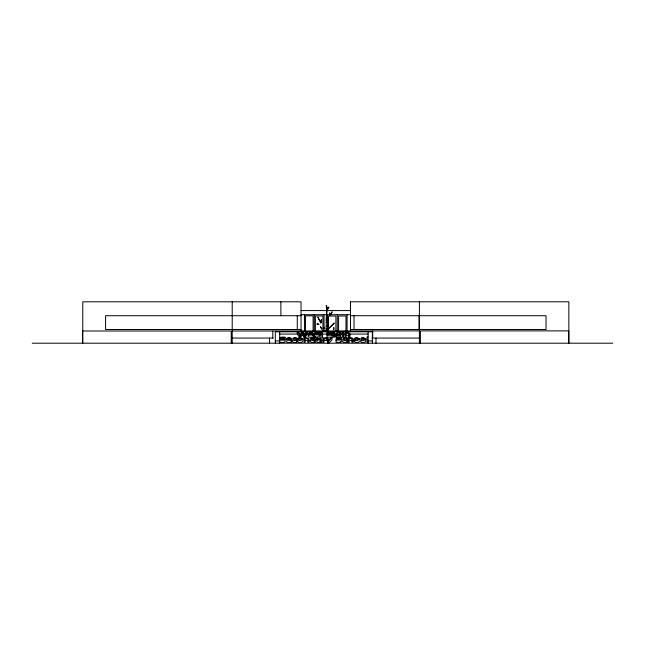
<?xml version="1.0" encoding="UTF-8"?>
<svg xmlns="http://www.w3.org/2000/svg" width="645" height="645" viewBox="0 0 645 645"><rect width="100%" height="100%" fill="white"/><g stroke="black" fill="none" stroke-linecap="round" stroke-linejoin="round"><path stroke-width="0.97" d="M301.038 314.695L350.493 314.695L350.493 315.711L546.033 315.711L546.033 329.514L350.501 329.514M326.805 320.42L326.854 307.02L325.967 305.714M333.796 329.708L333.804 327.531L333.626 329.676M350.445 311.108L350.493 301.796L568.85 301.796L568.85 343.204M326.023 331.095L326.781 307.02L326.193 320.42M326.62 309.793L326.717 307.971M318.848 324.225L317.05 324.04L318.815 324.298M321.049 322.822L321.412 319.38L320.912 322.758M330.159 315.034L329.684 313.075M340.858 334.779L339.762 335.771L336.19 335.827M286.058 340.923C286.34 343.075 289.726 342.31 291.314 342.205C294.467 337.577 279.785 340.786 291.435 339.077M335.642 335.731L336.222 336.851M327.031 329.692L327.37 329.78M326.83 310.729L328.958 307.125M340.584 341.528L340.108 341.906M297.563 340.665C296.805 343.164 303.553 343.172 302.787 340.665M330.216 315.074L332.207 311.809L330.038 314.994M326.362 306.367L326.765 305.714M308.044 335.529C307.552 337.883 311.664 337.222 313.156 337.045C316.332 332.401 301.594 335.642 313.268 333.917M300.643 337.19L300.643 335.045L302.311 332.465L304.013 335.045L304.013 337.19L305.262 337.19L307.367 334.086L307.367 331.941L306.278 331.941L304.601 334.545L302.908 331.941L301.779 331.941L300.102 334.521L298.417 331.941L297.281 331.941L297.281 334.086L299.417 337.19L300.643 337.19L302.311 334.61L302.311 332.465M305.262 337.19L305.262 335.045L307.367 331.941M336.303 339.73L336.424 340.52M330.03 315.05L329.668 313.083M320.517 326.886L321.823 329.176L320.549 326.878M331.619 325.83L334.271 322.984L326.878 330.361L331.514 325.733M328.603 341.06L331.981 337.867L331.981 340.02L328.603 343.204L328.603 341.06L327.475 341.06L327.475 343.204M340.463 337.633L340.858 332.715C335.972 331.143 333.07 336.085 339.794 334.731M354.516 340.455C352.888 342.922 359.725 343.325 359.644 340.907M360.765 340.455C358.862 343.188 367.416 343.196 365.513 340.455M327.475 341.06L328.595 340.084L326.314 337.867L326.225 340.439L323.951 340.689M310.519 340.455C308.931 342.455 313.035 342.826 314.268 342.108M292.548 340.447C290.984 342.624 295.515 342.632 296.853 342.213L296.853 337.996C291.258 336.23 291.298 341.858 296.853 340.068M342.842 340.447C341.269 342.624 345.809 342.632 347.139 342.213L347.139 337.996C341.544 336.23 341.584 341.858 347.139 340.068M336.045 340.012C352.581 340.334 327.668 336.763 341.415 337.73M314.341 335.11L314.308 335.908M317.042 341.108C315.179 342.527 319.517 342.737 320.355 342.1M314.268 339.963C309.447 342.027 309.173 336.222 314.268 337.964M323.951 340.367L324.491 340.197M349.163 338.125C352.21 337.004 354.565 338.456 353.041 342.35L351.985 342.35L351.783 338.351L349.163 338.456M296.402 341.89L296.853 341.777M346.696 341.89L347.139 341.777M320.355 339.947L316.743 339.947L316.413 339.52L317.042 338.956L320.355 338.665L316.985 338.319M314.268 339.633L311.962 339.834L311.148 339.044L311.858 338.294L314.268 338.286M339.794 334.408L337.488 334.594L336.674 333.852L337.682 333.054L339.794 333.134L339.794 335.279M320.355 339.625L317.501 339.496L320.355 338.98L320.355 342.35L321.412 342.35L321.033 338.093L316.921 337.916L316.985 340.463M319.597 341.971L320.355 341.769M305.125 340.608L307.383 340.367L307.947 341.02M346.075 335.448L348.332 335.215L348.897 335.868M349.163 340.608L351.42 340.367L351.985 341.02M313.156 334.9C301.11 336.472 314.397 327.708 313.268 336.069M291.314 340.06C279.269 341.632 292.556 332.868 291.435 341.221M322.548 334.666L320.871 334.666L320.605 334.15M322.137 336.867L322.548 336.819M322.548 335.021L320.299 334.989L319.549 334.328M301.038 310.576L350.493 310.576M301.038 315.711L105.587 315.711L105.587 329.514L301.038 329.514M232.216 330.998L419.403 330.885M332.248 332.304L328.128 332.304L328.128 334.957M342.334 332.32L343.535 332.32M319.549 332.715L318.832 332.715L318.832 335.182L319.549 335.182M320.605 332.715L322.548 332.715L322.548 337.174L319.67 336.819L319.549 332.046L320.605 332.046L320.605 335.182M343.463 332.715L342.406 332.715L342.406 337.19L343.463 337.19L343.535 331.917L342.334 331.917L342.334 334.473M318.832 333.038L319.549 333.038M320.605 333.038L322.548 333.038M328.128 333.159L331.965 333.159L331.965 335.666M318.267 333.247L315.058 333.32L318.146 333.965L318.453 334.521L317.864 334.884L313.954 334.9M328.128 333.521L331.965 333.521M279.696 334.078L297.78 334.078M303.803 334.078L307.826 334.078M312.849 334.078L314.857 334.078M321.895 334.078L326.918 334.078M331.941 334.078L335.956 334.078M339.98 334.078L345.002 334.078M350.025 334.078L368.11 334.078M318.211 334.674L318.267 332.828L314.341 332.965L314.308 333.763L317.413 334.424L313.954 334.465L313.954 337.053L317.509 337.125L318.404 336.287M328.128 334.674L332.248 334.674L332.248 337.19L327.015 337.19L327.015 331.941L332.248 331.941L332.248 334.449M340.858 334.86L339.859 334.86C338.698 337.045 334.465 333.207 336.19 337.972M297.281 331.941L299.417 335.045L300.643 335.045M304.013 335.045L305.262 335.045M327.015 335.045L332.248 335.045M333.409 335.045L334.465 335.045M342.406 335.045L343.463 335.045M345.019 335.045L346.075 335.045M348.897 335.045L349.953 335.045M368.11 336.956L367.053 336.956L367.053 342.35L368.11 342.35M285.066 337.73C271.319 336.763 296.232 340.334 279.696 340.012M326.314 337.867L327.45 337.867L329.168 339.592L330.877 337.867L331.981 337.867M232.216 338.069L273.182 338.069M371.996 338.069L419.403 338.069M326.225 338.294L323.951 338.544L323.951 342.35L322.895 342.35L322.895 337.867L326.225 337.883M296.853 338.432C292.491 336.65 292.548 341.423 296.853 339.625M347.139 338.432C342.785 336.65 342.834 341.423 347.139 339.625M279.696 339.496C293.007 340.286 272.585 338.19 282.575 337.037A4.08 0.992 0 0 1 284.51 337.15L285.066 337.238L284.977 339.883M304.069 340.197L305.125 340.197M307.947 340.197L309.003 340.197M314.268 340.197L315.324 340.197M320.355 340.197L321.412 340.197M322.895 340.197L323.951 340.197M348.106 340.197L349.163 340.197M351.985 340.197L353.041 340.197M367.053 340.197L368.11 340.197M275.302 340.923L279.696 340.923M368.11 340.923L372.358 340.923M291.314 341.777L291.25 339.633M32.25 343.204L612.75 343.204M279.696 342.164C280.922 342.35 285.953 343.067 284.993 340.971M346.284 340.02L347.139 340.141M295.999 340.02L296.853 340.141M317.05 324.04L317.84 324.153M340.858 339.302L341.415 339.383M284.51 339.302L285.066 339.383M352.517 340.181L353.041 340.834M321.033 340.246L321.412 340.753M308.705 340.302L309.003 340.834M326.314 340.02L328.023 341.681M302.311 334.61L304.013 337.19M313.091 335.384L313.268 335.851M291.25 340.536L291.435 341.012M321.065 322.726L317.848 317.155L320.775 322.895M341.64 341.197C341.229 343.188 337.585 342.205 336.045 342.164L336.045 339.496L340.463 339.592L340.334 339.077L336.142 338.093L336.9 337.295L338.923 337.037A4.08 0.992 0 0 1 340.858 337.15L341.415 337.238L341.415 339.883M350.477 314.695L350.485 331.474L350.501 301.796M568.737 343.204L568.737 330.885L420.403 330.885L420.403 343.204M419.403 301.796L419.403 343.204M419.057 315.711L419.057 329.514M375.987 338.069L375.987 343.204M372.705 330.998L372.705 338.069M372.358 343.204L372.358 331.796L275.302 331.796L275.302 343.204M368.11 331.796L368.11 343.204M354.032 315.711L354.032 329.514M347.075 314.695L347.075 331.425M345.986 330.748L345.986 316.01L338.569 316.01L338.569 330.748M341.326 337.73L341.326 339.883M337.287 314.695L337.287 331.409M335.892 330.925L335.892 316.05L328.482 316.05L328.482 330.925M334.465 331.796L334.465 337.19L333.409 337.19L333.409 331.796M328.208 307.125L328.208 307.996M327.475 314.695L327.475 331.409M327.45 337.867L327.45 339.302M326.668 307.665L326.717 310.882M324.056 314.695L324.056 331.409M322.919 330.619L322.919 315.977L315.389 315.977L315.389 331.594M314.244 314.695L314.244 331.409M314.01 334.465L314.01 336.609M313.107 331.449L313.107 315.832L305.464 315.832L305.464 331.449M308.923 333.917L308.923 335.352M304.456 314.695L304.456 331.409M302.908 331.941L302.908 333.368M301.038 331.474L301.038 301.796L82.77 301.796L82.77 343.204M299.417 335.045L299.417 337.19M298.417 331.941L298.417 333.368M297.272 315.711L297.272 329.514M280.881 301.796L280.881 315.711M279.696 331.796L279.696 343.204M272.787 330.998L272.787 338.069M269.562 338.069L269.562 343.204M232.216 301.796L232.216 343.204M231.233 343.204L231.233 330.998L82.584 330.998L82.584 343.204M329.208 324.024L329.208 324.024M323.798 327.999L324.25 327.983L323.798 327.999M302.981 339.036C296.136 344.172 296.168 333.9 302.981 339.036M359.692 339.036C352.847 344.172 352.88 333.9 359.692 339.036M365.941 339.036C359.096 344.172 359.128 333.9 365.941 339.036M298.57 338.641L298.716 339.576L299.788 339.915L301.441 339.705L301.892 339.036L300.57 338.157L298.57 338.641M355.282 338.641L355.419 339.576L356.5 339.915L358.152 339.705L358.604 339.036L357.282 338.157L355.282 338.641M361.539 338.641L361.676 339.576L362.756 339.915L364.409 339.705L364.852 339.036L363.53 338.157L361.539 338.641M326.975 328.982L326.322 328.748L326.975 328.982M287.243 338.512C292.604 339.713 289.919 337.133 287.243 338.512M309.076 333.36C314.446 334.561 311.761 331.973 309.076 333.36M326.225 322.436L326.854 322.411L326.225 322.436M305.593 337.988L304.069 337.867L304.069 342.35L305.125 342.35L305.125 338.456L306.754 338.182L307.907 338.577L307.947 342.35L309.003 342.35L308.874 338.311L305.593 337.988M346.542 332.836L345.019 332.715L345.019 337.19L346.075 337.19L346.075 333.304L347.703 333.022L348.848 333.417L348.897 337.19L349.953 337.19L349.824 333.151L346.542 332.836M315.324 336.956L314.268 336.956L314.268 342.35L315.324 342.35L315.324 336.956M349.163 336.956L348.106 336.956L348.106 342.35L349.163 342.35L349.163 336.956M326.991 326.265L326.564 325.975L326.991 326.265"/></g></svg>
